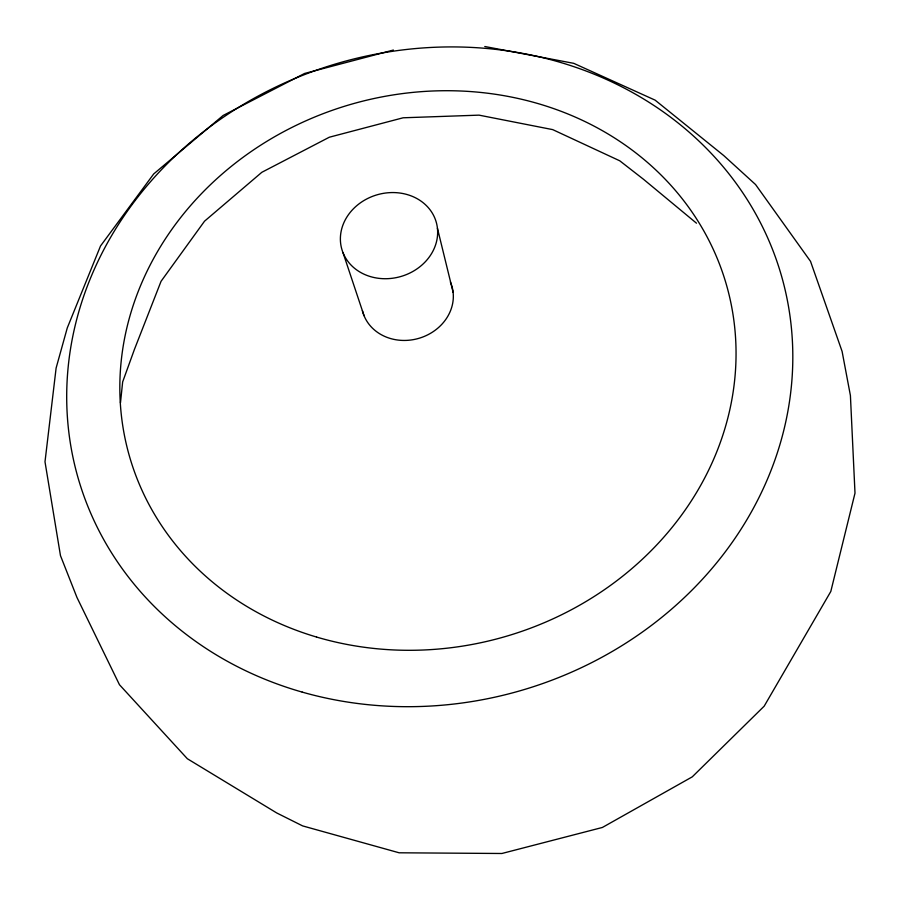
<?xml version="1.0" encoding="UTF-8"?>
<svg xmlns="http://www.w3.org/2000/svg" width="900" height="900" viewBox="0 0 900 900"><rect width="100%" height="100%" fill="white"/><g stroke="black" fill="none" stroke-linecap="round" stroke-linejoin="round"><path stroke-width="1.35" d="M120.476 402.784L122.659 381.915L134.449 349.358L161.055 281.306L204.536 221.186L261.821 172.305L329.332 137.216L403.132 117.788L479.036 115.144L552.712 129.623L619.762 160.808L643.477 179.257L696.488 223.2M393.379 50.051L304.56 73.474L223.144 115.459L153.709 173.936L100.508 246.004L67.275 327.926L56.115 368.055L45 461.801L60.469 555.626L76.95 597.431L119.464 684.72L187.346 758.734L276.727 812.959L302.603 825.896L399.127 852.795L501.885 853.492L602.393 827.46L692.258 776.857L764.179 706.174L830.801 591.48L855 493.144L850.41 395.539L842.096 351.405L810.529 261.36L755.561 184.545L723.746 155.565L655.121 100.147L573.75 63.337L484.785 46.508M343.125 253.024L364.039 315.686M437.434 228.263A49.117 42.547 -16.1 0 1 368.831 276.097A49.117 42.547 -16.1 0 1 360.776 202.579A49.117 42.547 -16.1 0 1 437.434 228.263L453.116 292.343M450.382 282.037A46.395 40.792 -16.1 0 1 420.334 337.882A46.395 40.792 -16.1 0 1 362.396 310.613M316.541 637.043A310.556 277.076 -16.1 0 0 732.42 310.95A310.556 277.076 -16.1 0 0 234.844 163.541A310.556 277.076 -16.1 0 0 316.541 637.043M302.22 692.111A365.929 326.711 -16.1 0 0 787.905 303.165A365.929 326.711 -16.1 0 0 199.136 135.146A365.929 326.711 -16.1 0 0 302.22 692.111"/></g></svg>
